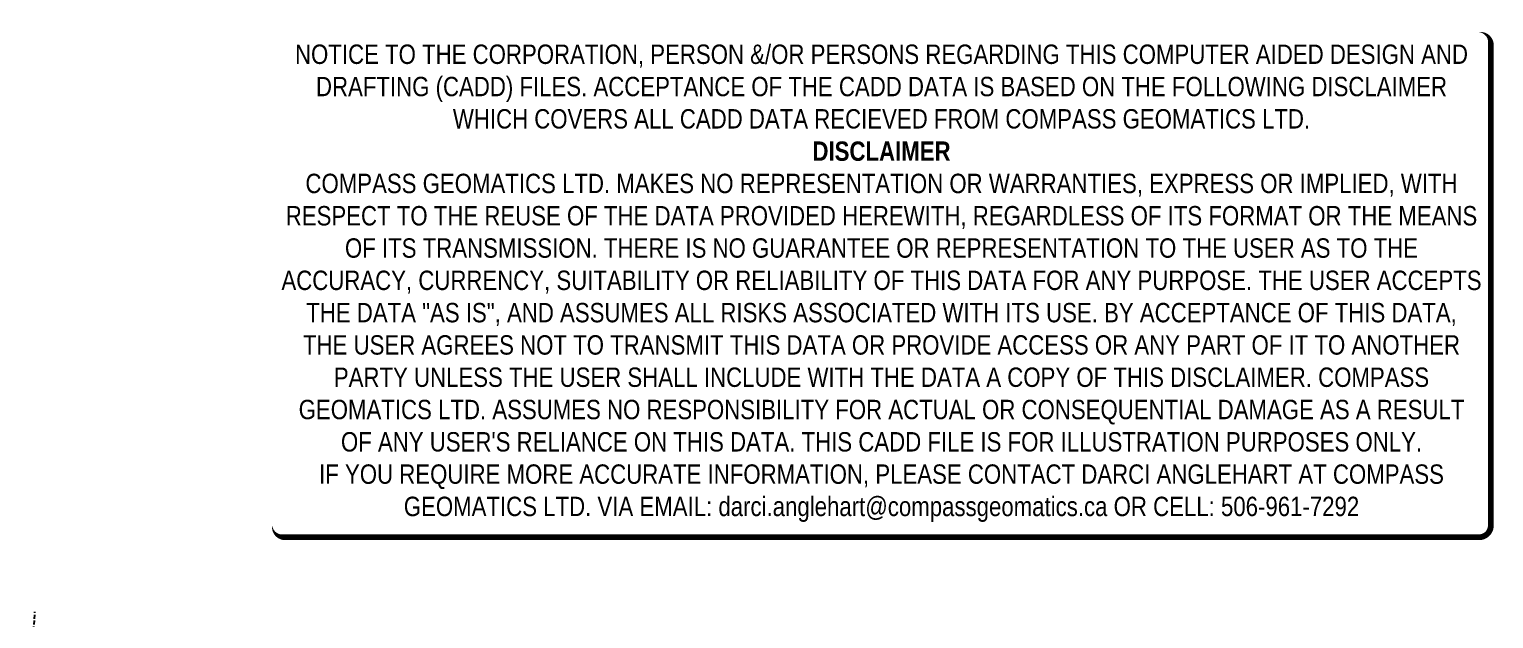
# Model space of a CAD drawing. Extents: x 302350 to 304876, y 5808283 to 5811113.
# Drawn here: x 302515 to 304876, y 5810163 to 5811113 of the extents above; entities that cross this region are included whole.
import ezdxf

# ---------------------------------------------------------------- set-up
doc = ezdxf.new("R2010")
doc.units = 0
doc.header["$LTSCALE"] = 5
doc.linetypes.add('UG_PIPE', pattern=[1.875, 1.25, -0.625])
doc.layers.get('Defpoints').update_dxf_attribs({"color": 9})
doc.layers.add('AS-PIPE-UG', color=44, linetype='UG_PIPE')
doc.layers.add('DISCLAIMER', color=7, linetype='Continuous', plot=False)
doc.styles.add('80', font='ARIALN.TTF', dxfattribs={"height": 10})

# ---------------------------------------------------------------- blocks, each defined once
blk = doc.blocks.new('Disclaimer_Legal')
at = {"layer": 'DISCLAIMER', "color": 254, "flags": 128}
blk.add_lwpolyline([(-3612.9, -1104.6, 37.5, 37.5, 0), (4096.1, -1104.6, 37.5, 37.5, 0.414214), (4171.1, -1029.6, 37.5, 37.5, 0), (4171.1, 2078.7, 37.5, 0, 0.414214), (4096.1, 2153.7, 0, 0, 0), (-3612.9, 2153.7, 0, 0, 0.414214), (-3687.9, 2078.7, 0, 0, 0), (-3687.9, -1029.6, 0, 37.5, 0.414214)], format="xyseb", close=True, dxfattribs=at)
at = {"layer": 'DISCLAIMER', "color": 254, "insert": (241.6, 533.9), "char_height": 125, "width": 7717.568, "attachment_point": 5, "style": '80'}
blk.add_mtext('NOTICE TO THE CORPORATION, PERSON &/OR PERSONS REGARDING THIS COMPUTER AIDED DESIGN AND DRAFTING (CADD) FILES. ACCEPTANCE OF THE CADD DATA IS BASED ON THE FOLLOWING DISCLAIMER WHICH COVERS ALL CADD DATA RECIEVED FROM COMPASS GEOMATICS LTD.\\P{\\fArial Narrow|b1|i0|c0|p34;DISCLAIMER}\\PCOMPASS GEOMATICS LTD. MAKES NO REPRESENTATION OR WARRANTIES, EXPRESS OR IMPLIED, WITH RESPECT TO THE REUSE OF THE DATA PROVIDED HEREWITH, REGARDLESS OF ITS FORMAT OR THE MEANS OF ITS TRANSMISSION. THERE IS NO GUARANTEE OR REPRESENTATION TO THE USER AS TO THE ACCURACY, CURRENCY, SUITABILITY OR RELIABILITY OF THIS DATA FOR ANY PURPOSE. THE USER ACCEPTS THE DATA "AS IS", AND ASSUMES ALL RISKS ASSOCIATED WITH ITS USE. BY ACCEPTANCE OF THIS DATA, THE USER AGREES NOT TO TRANSMIT THIS DATA OR PROVIDE ACCESS OR ANY PART OF IT TO ANOTHER PARTY UNLESS THE USER SHALL INCLUDE WITH THE DATA A COPY OF THIS DISCLAIMER. COMPASS GEOMATICS LTD. ASSUMES NO RESPONSIBILITY FOR ACTUAL OR CONSEQUENTIAL DAMAGE AS A RESULT OF ANY USER\'S RELIANCE ON THIS DATA. THIS CADD FILE IS FOR ILLUSTRATION PURPOSES ONLY.\\PIF YOU REQUIRE MORE ACCURATE INFORMATION, PLEASE CONTACT DARCI ANGLEHART AT COMPASS GEOMATICS LTD. VIA EMAIL: darci.anglehart@compassgeomatics.ca OR CELL: 506-961-7292', dxfattribs=at)

msp = doc.modelspace()

# ---------------------------------------------------------------- linework, layer by layer
at = {"layer": 'AS-PIPE-UG'}
msp.add_line((302515.142, 5810041.178), (302524.348, 5810173.888), dxfattribs=at)

# ---------------------------------------------------------------- block references
at = {"layer": 'Defpoints', "xscale": 0.25, "yscale": 0.25, "zscale": 0.25}
msp.add_blockref('Disclaimer_Legal', (303828.782, 5810570.319), dxfattribs=at)

doc.saveas('drawing.dxf')
